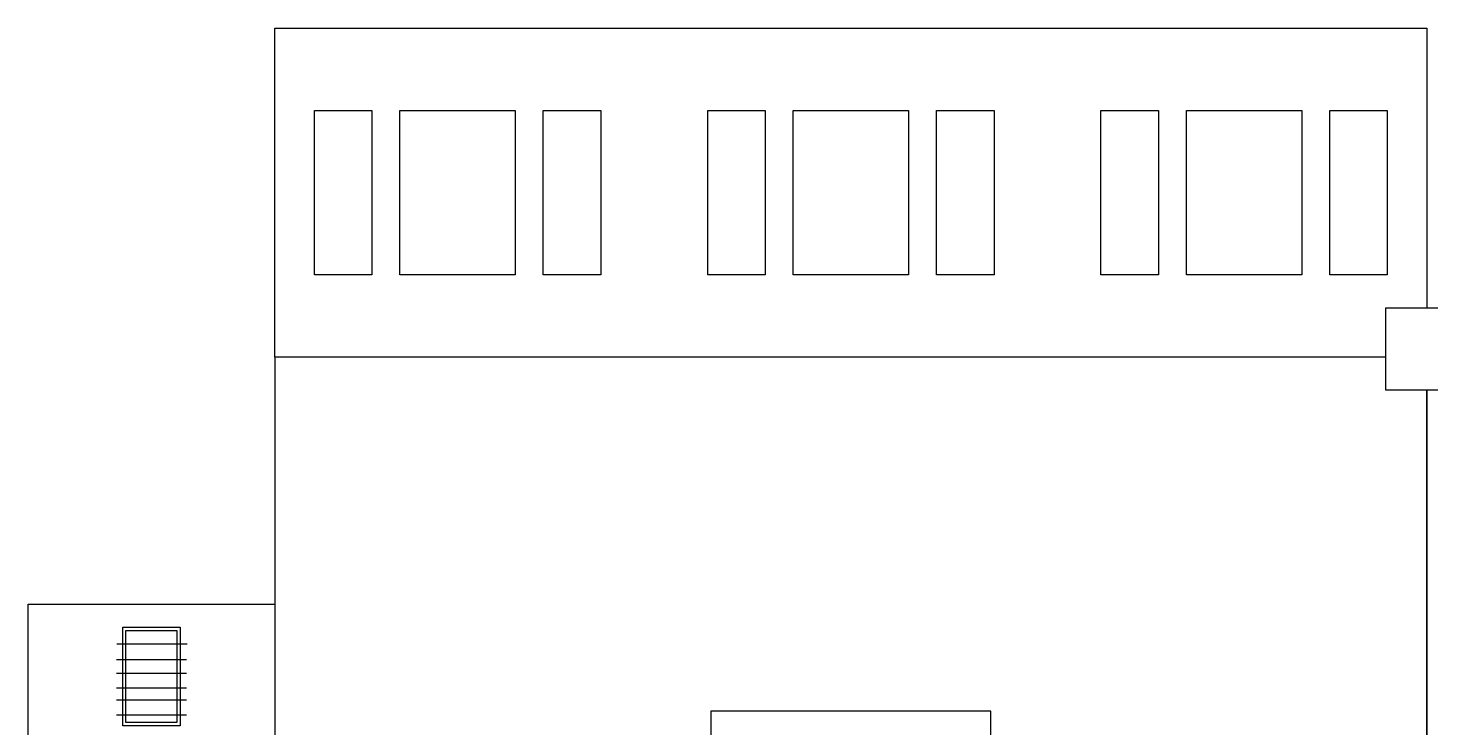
# Model space of a CAD drawing. Header units: millimetres. Extents: x 496 to 139339, y -41630 to 84383.
# Drawn here: x 28485 to 37010, y -16629 to -12376 of the extents above; entities that cross this region are included whole.
import ezdxf

# ---------------------------------------------------------------- set-up
doc = ezdxf.new("R2010")
doc.units = ezdxf.units.MM
for name, color, linetype, lineweight in [('мебель', 44, 'Continuous', 25), ('стены', 7, 'Continuous', 25), ('территория', 74, 'Continuous', 25)]:
    doc.layers.add(name, color=color, linetype=linetype, lineweight=lineweight)

msp = doc.modelspace()

# ---------------------------------------------------------------- linework, layer by layer
at = {"layer": 'мебель'}
for p, q in [((29024, -16116.8), (29451, -16116.8)), ((29021.5, -16212.3), (29448.6, -16212.3)), ((29021.5, -16295.9), (29448.6, -16295.9)), ((29021.5, -16384.2), (29448.6, -16384.2)), ((29021.5, -16458.3), (29448.6, -16458.3)), ((29021.5, -16548.5), (29448.6, -16548.5))]:
    msp.add_line(p, q, dxfattribs=at)
for points in [[(30225, -12875.9), (30575, -12875.9), (30575, -13875.9), (30225, -13875.9), (30225, -12875.9)], [(30745, -12875.9), (31445, -12875.9), (31445, -13875.9), (30745, -13875.9), (30745, -12875.9)], [(31615, -12875.9), (31965, -12875.9), (31965, -13875.9), (31615, -13875.9), (31615, -12875.9)], [(32615, -12875.9), (32965, -12875.9), (32965, -13875.9), (32615, -13875.9), (32615, -12875.9)], [(33135, -12875.9), (33835, -12875.9), (33835, -13875.9), (33135, -13875.9), (33135, -12875.9)], [(34005, -12875.9), (34355, -12875.9), (34355, -13875.9), (34005, -13875.9), (34005, -12875.9)], [(35005, -12875.9), (35355, -12875.9), (35355, -13875.9), (35005, -13875.9), (35005, -12875.9)], [(35525, -12875.9), (36225, -12875.9), (36225, -13875.9), (35525, -13875.9), (35525, -12875.9)], [(36395, -12875.9), (36745, -12875.9), (36745, -13875.9), (36395, -13875.9), (36395, -12875.9)], [(29060, -16015.7), (29410, -16015.7), (29410, -16615.7), (29060, -16615.7), (29060, -16015.7)], [(32635, -16825.9), (34335, -16825.9), (34335, -16525.9), (32635, -16525.9), (32635, -16825.9)]]:
    msp.add_lwpolyline(points, dxfattribs=at)
msp.add_lwpolyline([(29080, -16035.7), (29390, -16035.7), (29390, -16595.7), (29080, -16595.7)], close=True, dxfattribs=at)
at = {"layer": 'стены'}
for points in [[(36735, -14075.9), (37235, -14075.9), (37235, -14575.9), (36735, -14575.9), (36735, -14075.9)], [(36985, -14575.9), (36985, -17625.9)]]:
    msp.add_lwpolyline(points, dxfattribs=at)
at = {"layer": 'территория'}
for points in [[(29985, -14375.9), (29985, -12375.9), (36985, -12375.9), (36985, -14075.9)], [(36735, -14375.9), (29985, -14375.9), (29985, -21375.9), (36735, -21375.9)], [(36985, -17625.9), (36985, -14575.9)], [(28485, -15875.9), (29985, -15875.9), (29985, -19875.9), (28485, -19875.9), (28485, -15875.9)]]:
    msp.add_lwpolyline(points, dxfattribs=at)

doc.saveas('drawing.dxf')
